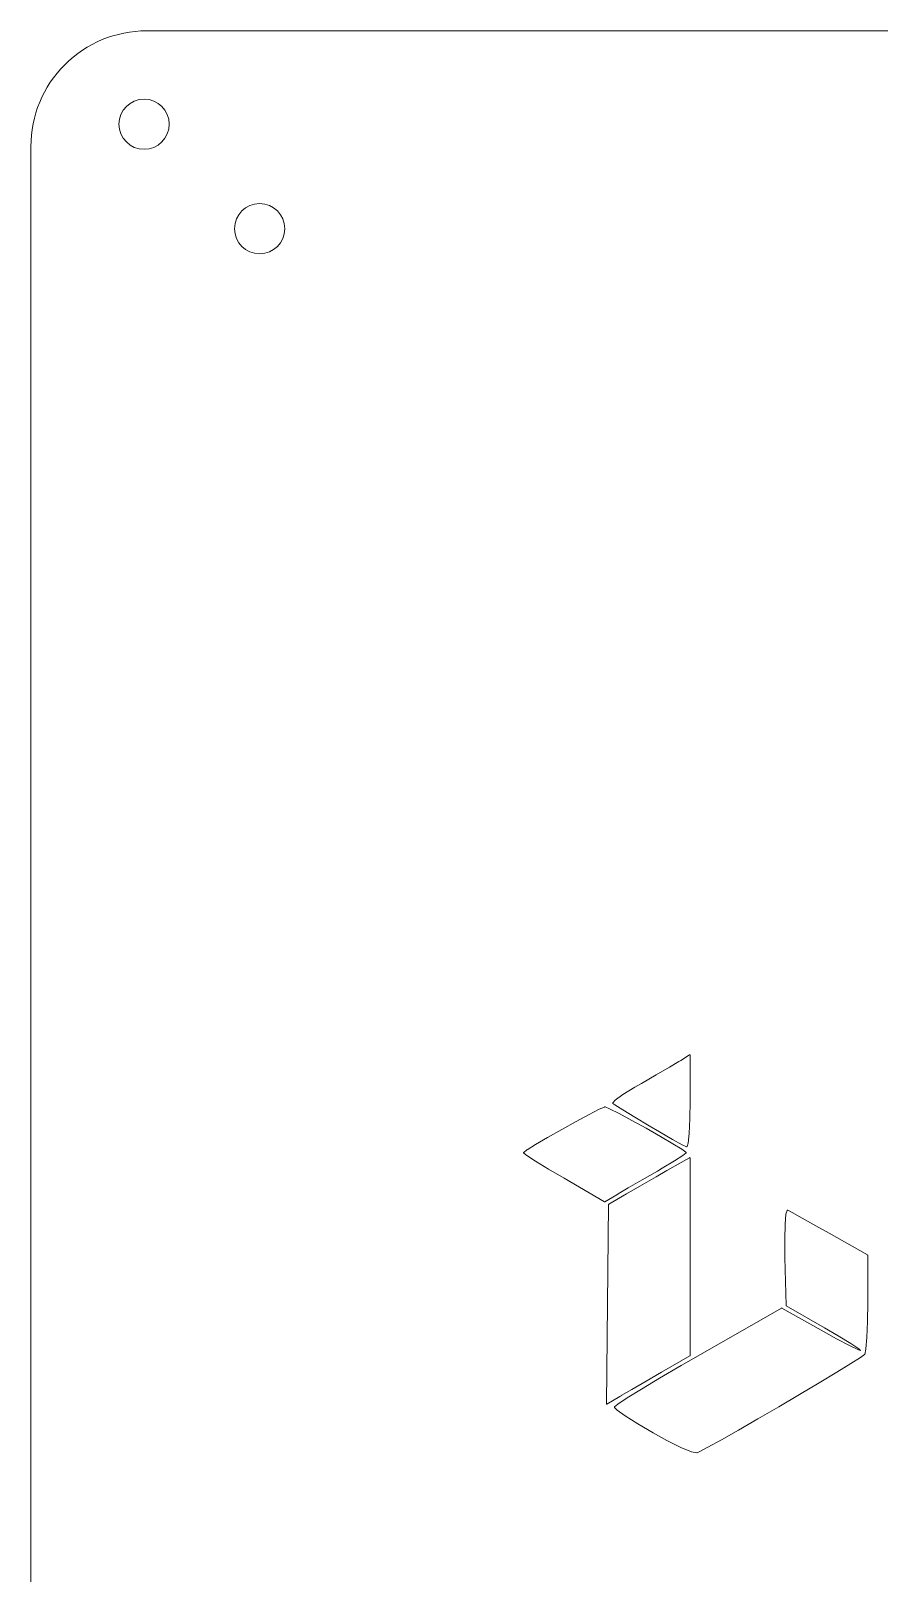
# Model space of a CAD drawing. Header units: millimetres. Extents: x 4 to 206, y 2 to 189.
# Drawn here: x 3.8 to 55.2, y 95.5 to 188.9 of the extents above; entities that cross this region are included whole.
import ezdxf

# ---------------------------------------------------------------- set-up
doc = ezdxf.new("R2010")
doc.units = ezdxf.units.MM
doc.layers.add('Cut', color=22, linetype='Continuous', lineweight=0, true_color=0xde3535)
doc.layers.add('Engraving', color=173, linetype='Continuous', lineweight=0, true_color=0x3866dc)

msp = doc.modelspace()

# ---------------------------------------------------------------- linework, layer by layer
at = {"layer": 'Cut', "lineweight": 0}
msp.add_lwpolyline([(202.362, 71.179), (168.951, 86.757, -0.291482), (164.909, 93.101), (164.909, 181.889, 0.414214), (157.909, 188.889), (154.37, 188.889), (118.46, 188.89), (48.582, 188.89), (12.88, 188.89), (10.823, 188.89, 0.414214), (3.823, 181.89), (3.823, 47.56, 0.414214), (10.823, 40.56), (87.955, 40.56, -0.109498), (90.913, 39.904), (170.481, 2.809, 0.414191), (179.783, 6.195), (205.748, 61.876, 0.414222)], format="xyb", close=True, dxfattribs=at)
for centre in [(10.675, 183.238), (17.665, 176.912)]:
    msp.add_circle(centre, 1.52, dxfattribs=at)
at = {"layer": 'Engraving', "linetype": 'Continuous'}
for p, q in [((41.665, 125.688), (42.464, 126.153)), ((42.464, 126.153), (43.031, 126.488)), ((43.031, 126.488), (43.146, 126.559)), ((43.146, 126.559), (43.683, 126.902)), ((43.683, 126.903), (43.687, 126.904)), ((43.683, 126.902), (43.683, 126.903)), ((43.683, 126.903), (43.683, 126.903)), ((43.687, 126.904), (43.687, 126.905)), ((43.687, 126.905), (43.687, 126.905)), ((43.687, 126.905), (43.692, 126.905)), ((43.692, 126.905), (43.696, 126.906)), ((43.692, 126.905), (43.692, 126.905)), ((43.696, 126.906), (43.696, 126.905)), ((43.696, 126.905), (43.696, 126.905)), ((43.696, 126.905), (43.7, 126.904)), ((43.7, 126.904), (43.704, 126.904)), ((43.704, 126.904), (43.704, 126.903)), ((43.704, 126.903), (43.704, 126.903)), ((43.704, 126.903), (43.708, 126.901)), ((43.708, 126.901), (43.708, 126.899)), ((43.708, 126.899), (43.708, 126.899)), ((43.708, 126.899), (43.708, 126.898)), ((43.708, 126.898), (43.713, 126.896)), ((43.713, 126.896), (43.713, 126.893)), ((43.713, 126.893), (43.713, 126.892)), ((43.713, 126.892), (43.713, 126.892)), ((43.713, 126.892), (43.713, 126.889)), ((43.713, 126.889), (43.713, 126.885)), ((43.713, 126.885), (43.713, 126.885)), ((43.713, 126.885), (43.713, 126.885)), ((43.713, 126.885), (43.713, 124.11)), ((40.366, 124.944), (40.763, 125.174)), ((40.763, 125.174), (41.665, 125.688)), ((40.763, 125.174), (40.763, 125.174)), ((40.763, 125.174), (40.763, 125.174)), ((39.176, 124.163), (39.646, 124.499)), ((39.646, 124.5), (40.361, 124.944)), ((39.646, 124.499), (39.646, 124.5)), ((39.646, 124.499), (39.646, 124.499)), ((40.361, 124.944), (40.366, 124.944)), ((40.366, 124.944), (40.366, 124.944)), ((36.82, 122.872), (37.611, 123.298)), ((37.611, 123.298), (38.212, 123.606)), ((37.611, 123.298), (37.611, 123.298)), ((37.611, 123.298), (37.611, 123.298)), ((38.212, 123.606), (38.216, 123.606)), ((38.216, 123.607), (38.533, 123.742)), ((38.216, 123.606), (38.216, 123.607)), ((38.533, 123.742), (38.538, 123.743)), ((38.538, 123.743), (38.542, 123.744)), ((38.542, 123.744), (38.554, 123.746)), ((38.554, 123.746), (38.559, 123.746)), ((38.559, 123.746), (38.563, 123.745)), ((38.559, 123.746), (38.559, 123.746)), ((38.559, 123.746), (38.559, 123.746)), ((38.563, 123.745), (38.563, 123.745)), ((38.563, 123.745), (38.567, 123.744)), ((38.567, 123.744), (38.838, 123.636)), ((38.838, 123.636), (38.842, 123.635)), ((38.842, 123.635), (38.842, 123.635)), ((38.842, 123.635), (39.413, 123.345)), ((39.033, 123.988), (39.037, 123.99)), ((39.033, 123.987), (39.033, 123.988)), ((39.033, 123.986), (39.033, 123.987)), ((39.033, 123.983), (39.033, 123.986)), ((39.033, 123.981), (39.033, 123.983)), ((39.033, 123.98), (39.033, 123.981)), ((39.033, 123.978), (39.033, 123.98)), ((39.033, 123.976), (39.033, 123.978)), ((39.033, 123.974), (39.033, 123.976)), ((39.033, 123.972), (39.033, 123.974)), ((39.033, 123.971), (39.033, 123.972)), ((39.033, 123.969), (39.033, 123.971)), ((39.037, 123.967), (39.033, 123.969)), ((39.037, 123.992), (39.172, 124.159)), ((39.037, 123.99), (39.037, 123.992)), ((39.037, 123.966), (39.037, 123.967)), ((39.037, 123.965), (39.037, 123.966)), ((39.037, 123.963), (39.037, 123.965)), ((39.041, 123.961), (39.037, 123.963)), ((39.164, 123.87), (39.041, 123.961)), ((39.168, 123.87), (39.164, 123.87)), ((39.164, 123.87), (39.164, 123.87)), ((39.634, 123.569), (39.168, 123.87)), ((39.172, 124.161), (39.176, 124.163)), ((39.172, 124.159), (39.172, 124.161)), ((39.413, 123.345), (39.413, 123.345)), ((39.413, 123.345), (39.413, 123.345)), ((39.413, 123.345), (40.184, 122.933)), ((39.638, 123.569), (39.634, 123.569)), ((40.361, 123.124), (39.638, 123.569)), ((39.638, 123.569), (39.638, 123.569)), ((43.713, 124.11), (43.7, 123.025)), ((43.713, 124.11), (43.713, 124.11)), ((43.713, 124.11), (43.713, 124.11)), ((35.093, 121.9), (35.948, 122.387)), ((35.948, 122.387), (36.82, 122.872)), ((35.948, 122.387), (35.948, 122.387)), ((35.948, 122.387), (35.948, 122.387)), ((36.82, 122.872), (36.82, 122.872)), ((36.82, 122.872), (36.82, 122.872)), ((40.184, 122.933), (40.184, 122.933)), ((40.184, 122.933), (40.184, 122.932)), ((40.184, 122.932), (41.051, 122.453)), ((41.246, 122.592), (40.361, 123.124)), ((40.361, 123.124), (40.361, 123.124)), ((40.361, 123.124), (40.361, 123.124)), ((41.051, 122.453), (41.051, 122.453)), ((41.051, 122.453), (41.051, 122.453)), ((41.051, 122.453), (41.914, 121.964)), ((41.855, 122.235), (41.246, 122.592)), ((41.246, 122.592), (41.246, 122.592)), ((41.246, 122.592), (41.246, 122.592)), ((43.7, 123.025), (43.662, 122.142)), ((43.7, 123.025), (43.7, 123.025)), ((43.7, 123.025), (43.7, 123.025)), ((33.845, 121.143), (34.361, 121.466)), ((34.361, 121.466), (35.093, 121.9)), ((34.361, 121.466), (34.361, 121.466)), ((34.361, 121.466), (34.361, 121.466)), ((35.093, 121.9), (35.093, 121.9)), ((35.093, 121.9), (35.093, 121.9)), ((42.651, 121.778), (41.855, 122.235)), ((41.855, 122.235), (41.855, 122.235)), ((41.855, 122.235), (41.855, 122.235)), ((41.914, 121.964), (41.914, 121.964)), ((41.914, 121.964), (41.914, 121.964)), ((41.914, 121.964), (42.667, 121.521)), ((42.655, 121.778), (42.651, 121.778)), ((43.235, 121.461), (42.655, 121.778)), ((42.655, 121.778), (42.655, 121.778)), ((42.667, 121.521), (42.667, 121.521)), ((42.667, 121.521), (42.672, 121.521)), ((42.672, 121.521), (43.218, 121.181)), ((43.235, 121.46), (43.235, 121.461)), ((43.235, 121.461), (43.235, 121.461)), ((43.505, 121.337), (43.235, 121.46)), ((43.603, 121.549), (43.535, 121.349)), ((43.662, 122.141), (43.603, 121.554)), ((43.603, 121.554), (43.603, 121.552)), ((43.603, 121.552), (43.603, 121.549)), ((43.662, 122.142), (43.662, 122.142)), ((43.662, 122.142), (43.662, 122.141)), ((33.642, 120.981), (33.646, 120.983)), ((33.642, 120.98), (33.642, 120.981)), ((33.642, 120.977), (33.642, 120.98)), ((33.642, 120.98), (33.642, 120.98)), ((33.642, 120.974), (33.642, 120.977)), ((33.642, 120.973), (33.642, 120.974)), ((33.642, 120.974), (33.642, 120.974)), ((33.642, 120.97), (33.642, 120.973)), ((33.642, 120.967), (33.642, 120.97)), ((33.642, 120.966), (33.642, 120.967)), ((33.642, 120.963), (33.642, 120.966)), ((33.642, 120.966), (33.642, 120.966)), ((33.642, 120.96), (33.642, 120.963)), ((33.642, 120.959), (33.642, 120.96)), ((33.646, 120.957), (33.642, 120.959)), ((33.642, 120.959), (33.642, 120.959)), ((33.646, 120.983), (33.646, 120.986)), ((33.646, 120.986), (33.65, 120.986)), ((33.646, 120.954), (33.646, 120.957)), ((33.65, 120.954), (33.646, 120.954)), ((33.65, 120.986), (33.841, 121.142)), ((33.65, 120.986), (33.65, 120.986)), ((33.65, 120.953), (33.65, 120.954)), ((33.836, 120.804), (33.65, 120.953)), ((33.841, 120.803), (33.836, 120.804)), ((33.841, 121.142), (33.845, 121.142)), ((34.361, 120.465), (33.841, 120.803)), ((33.841, 120.803), (33.841, 120.803)), ((33.845, 121.142), (33.845, 121.143)), ((34.361, 120.464), (34.361, 120.465)), ((34.361, 120.465), (34.361, 120.465)), ((35.14, 119.988), (34.361, 120.464)), ((42.761, 120.475), (42.029, 120.035)), ((42.308, 119.892), (43.683, 120.673)), ((43.273, 120.803), (42.761, 120.476)), ((42.761, 120.476), (42.761, 120.475)), ((42.761, 120.475), (42.761, 120.475)), ((43.218, 121.181), (43.222, 121.181)), ((43.222, 121.181), (43.222, 121.18)), ((43.222, 121.18), (43.463, 121.001)), ((43.277, 120.804), (43.273, 120.803)), ((43.467, 120.959), (43.277, 120.804)), ((43.277, 120.804), (43.277, 120.804)), ((43.463, 121.001), (43.463, 120.999)), ((43.463, 120.999), (43.467, 120.998)), ((43.467, 120.998), (43.467, 120.997)), ((43.467, 120.997), (43.467, 120.996)), ((43.467, 120.996), (43.467, 120.993)), ((43.467, 120.993), (43.471, 120.992)), ((43.471, 120.96), (43.467, 120.959)), ((43.471, 120.992), (43.476, 120.983)), ((43.476, 120.969), (43.471, 120.966)), ((43.471, 120.966), (43.471, 120.964)), ((43.471, 120.964), (43.471, 120.963)), ((43.471, 120.963), (43.471, 120.962)), ((43.471, 120.962), (43.471, 120.96)), ((43.476, 120.983), (43.476, 120.981)), ((43.476, 120.981), (43.476, 120.978)), ((43.476, 120.978), (43.476, 120.977)), ((43.476, 120.977), (43.476, 120.976)), ((43.476, 120.976), (43.476, 120.974)), ((43.476, 120.974), (43.476, 120.971)), ((43.476, 120.971), (43.476, 120.97)), ((43.476, 120.97), (43.476, 120.969)), ((43.51, 121.336), (43.505, 121.337)), ((43.51, 121.335), (43.51, 121.336)), ((43.514, 121.335), (43.51, 121.335)), ((43.518, 121.335), (43.514, 121.335)), ((43.514, 121.335), (43.514, 121.335)), ((43.514, 121.335), (43.514, 121.335)), ((43.522, 121.337), (43.518, 121.336)), ((43.518, 121.336), (43.518, 121.336)), ((43.518, 121.336), (43.518, 121.335)), ((43.526, 121.338), (43.522, 121.337)), ((43.531, 121.343), (43.526, 121.341)), ((43.526, 121.341), (43.526, 121.339)), ((43.526, 121.339), (43.526, 121.339)), ((43.526, 121.339), (43.526, 121.338)), ((43.535, 121.349), (43.531, 121.347)), ((43.531, 121.347), (43.531, 121.344)), ((43.531, 121.344), (43.531, 121.343)), ((43.531, 121.343), (43.531, 121.343)), ((43.683, 120.673), (43.687, 120.674)), ((43.687, 120.674), (43.692, 120.676)), ((43.692, 120.676), (43.692, 120.676)), ((43.692, 120.676), (43.692, 120.676)), ((43.692, 120.676), (43.692, 120.676)), ((43.692, 120.676), (43.696, 120.676)), ((43.696, 120.676), (43.696, 120.676)), ((43.696, 120.676), (43.696, 120.676)), ((43.696, 120.676), (43.7, 120.674)), ((43.7, 120.674), (43.704, 120.673)), ((43.704, 120.673), (43.704, 120.673)), ((43.704, 120.673), (43.704, 120.673)), ((43.704, 120.673), (43.708, 120.671)), ((43.708, 120.671), (43.708, 120.669)), ((43.708, 120.669), (43.708, 120.669)), ((43.708, 120.669), (43.708, 120.669)), ((43.708, 120.669), (43.713, 120.666)), ((43.713, 120.666), (43.713, 120.662)), ((43.713, 120.662), (43.713, 120.662)), ((43.713, 120.662), (43.713, 120.662)), ((43.713, 120.662), (43.713, 120.659)), ((43.713, 120.659), (43.713, 120.655)), ((43.713, 120.655), (43.713, 108.698)), ((36.088, 119.424), (35.14, 119.988)), ((35.14, 119.988), (35.14, 119.988)), ((35.14, 119.988), (35.14, 119.988)), ((40.679, 118.959), (41.656, 119.52)), ((41.732, 119.864), (40.823, 119.336)), ((41.656, 119.52), (42.308, 119.892)), ((41.656, 119.52), (41.656, 119.52)), ((41.656, 119.52), (41.656, 119.52)), ((42.029, 120.034), (41.732, 119.864)), ((41.732, 119.864), (41.732, 119.864)), ((41.732, 119.864), (41.732, 119.864)), ((42.029, 120.035), (42.029, 120.035)), ((42.029, 120.035), (42.029, 120.034)), ((42.308, 119.892), (42.308, 119.892)), ((42.308, 119.892), (42.308, 119.892)), ((38.529, 117.997), (36.088, 119.424)), ((36.088, 119.424), (36.088, 119.424)), ((36.088, 119.424), (36.088, 119.424)), ((39.976, 118.845), (39.358, 118.481)), ((39.862, 118.485), (40.679, 118.959)), ((40.823, 119.336), (39.976, 118.845)), ((40.679, 118.959), (40.679, 118.959)), ((40.679, 118.959), (40.679, 118.959)), ((40.823, 119.336), (40.823, 119.336)), ((38.533, 117.995), (38.529, 117.997)), ((38.529, 117.997), (38.529, 117.997)), ((38.529, 117.997), (38.529, 117.997)), ((38.533, 117.994), (38.533, 117.995)), ((38.538, 117.994), (38.533, 117.994)), ((38.533, 117.994), (38.533, 117.994)), ((38.533, 117.994), (38.533, 117.994)), ((38.542, 117.994), (38.538, 117.994)), ((38.546, 117.995), (38.542, 117.994)), ((38.542, 117.994), (38.542, 117.994)), ((38.542, 117.994), (38.542, 117.994)), ((38.55, 117.997), (38.546, 117.995)), ((39.274, 118.432), (38.55, 117.997)), ((38.55, 117.997), (38.55, 117.997)), ((38.55, 117.997), (38.55, 117.997)), ((38.648, 105.768), (38.775, 117.84)), ((38.775, 117.844), (38.779, 117.847)), ((38.775, 117.84), (38.775, 117.844)), ((38.779, 117.853), (38.779, 117.854)), ((38.779, 117.854), (38.783, 117.854)), ((38.779, 117.851), (38.779, 117.853)), ((38.779, 117.847), (38.779, 117.851)), ((38.779, 117.847), (38.779, 117.847)), ((38.779, 117.847), (38.779, 117.847)), ((38.783, 117.856), (38.787, 117.858)), ((38.783, 117.854), (38.783, 117.856)), ((38.787, 117.858), (39.862, 118.485)), ((39.358, 118.481), (39.274, 118.432)), ((39.862, 118.485), (39.862, 118.485)), ((39.862, 118.485), (39.862, 118.485)), ((49.468, 116.651), (49.514, 117.257)), ((49.514, 117.262), (49.586, 117.485)), ((49.514, 117.259), (49.514, 117.262)), ((49.514, 117.257), (49.514, 117.259)), ((49.586, 117.491), (49.586, 117.492)), ((49.586, 117.492), (49.59, 117.492)), ((49.586, 117.489), (49.586, 117.491)), ((49.586, 117.486), (49.586, 117.489)), ((49.586, 117.485), (49.586, 117.486)), ((49.586, 117.486), (49.586, 117.486)), ((49.59, 117.494), (49.594, 117.497)), ((49.59, 117.492), (49.59, 117.494)), ((49.594, 117.497), (49.599, 117.498)), ((49.594, 117.497), (49.594, 117.497)), ((49.594, 117.497), (49.594, 117.497)), ((49.599, 117.499), (49.599, 117.5)), ((49.599, 117.5), (49.603, 117.5)), ((49.599, 117.498), (49.599, 117.499)), ((49.599, 117.499), (49.599, 117.499)), ((49.603, 117.5), (49.607, 117.5)), ((49.607, 117.5), (49.607, 117.5)), ((49.607, 117.5), (49.616, 117.498)), ((49.607, 117.5), (49.607, 117.5)), ((49.616, 117.498), (49.616, 117.497)), ((49.616, 117.497), (49.62, 117.496)), ((49.62, 117.496), (49.899, 117.351)), ((49.899, 117.351), (49.899, 117.351)), ((49.899, 117.351), (49.899, 117.351)), ((49.899, 117.351), (50.496, 117.021)), ((50.496, 117.021), (50.5, 117.021)), ((50.5, 117.021), (50.5, 117.021)), ((50.5, 117.021), (51.325, 116.558)), ((49.446, 115.749), (49.468, 116.65)), ((49.468, 116.65), (49.468, 116.651)), ((49.468, 116.65), (49.468, 116.65)), ((51.325, 116.558), (51.325, 116.557)), ((51.325, 116.557), (51.325, 116.557)), ((51.325, 116.557), (52.138, 116.1)), ((52.138, 116.1), (52.138, 116.1)), ((52.138, 116.1), (52.138, 116.1)), ((52.138, 116.1), (54.452, 114.786)), ((49.446, 115.748), (49.446, 115.749)), ((49.446, 115.749), (49.446, 115.749)), ((49.455, 114.641), (49.446, 115.748)), ((49.455, 114.64), (49.455, 114.641)), ((49.523, 111.721), (49.455, 114.64)), ((49.455, 114.64), (49.455, 114.64)), ((54.452, 114.786), (54.452, 114.786)), ((54.452, 114.786), (54.452, 114.786)), ((54.452, 114.786), (54.456, 114.784)), ((54.456, 114.784), (54.456, 114.782)), ((54.456, 114.782), (54.456, 114.782)), ((54.456, 114.782), (54.456, 114.782)), ((54.456, 114.782), (54.461, 114.779)), ((54.461, 114.779), (54.461, 114.775)), ((54.461, 114.775), (54.461, 114.775)), ((54.461, 114.775), (54.461, 114.775)), ((54.461, 114.775), (54.461, 114.772)), ((54.461, 114.772), (54.461, 114.768)), ((54.461, 114.768), (54.461, 114.768)), ((54.461, 114.768), (54.461, 114.768)), ((54.461, 114.768), (54.461, 111.902)), ((44.195, 108.683), (49.247, 111.572)), ((49.247, 111.572), (49.252, 111.573)), ((49.252, 111.573), (49.256, 111.575)), ((49.256, 111.575), (49.256, 111.575)), ((49.256, 111.575), (49.256, 111.575)), ((49.256, 111.575), (49.256, 111.575)), ((49.256, 111.575), (49.26, 111.575)), ((49.26, 111.575), (49.26, 111.575)), ((49.26, 111.575), (49.26, 111.575)), ((49.26, 111.575), (49.264, 111.573)), ((49.264, 111.573), (49.269, 111.572)), ((49.269, 111.572), (51.638, 110.231)), ((49.523, 111.718), (49.523, 111.721)), ((49.527, 111.715), (49.523, 111.718)), ((49.527, 111.714), (49.527, 111.715)), ((49.527, 111.715), (49.527, 111.715)), ((49.527, 111.712), (49.527, 111.714)), ((49.527, 111.708), (49.527, 111.712)), ((49.531, 111.708), (49.527, 111.708)), ((49.531, 111.706), (49.531, 111.708)), ((49.531, 111.708), (49.531, 111.708)), ((49.535, 111.704), (49.531, 111.706)), ((51.854, 110.373), (49.535, 111.704)), ((54.461, 111.902), (54.444, 110.763)), ((54.461, 111.902), (54.461, 111.902)), ((54.461, 111.902), (54.461, 111.902)), ((51.638, 110.231), (52.582, 109.708)), ((52.683, 109.89), (51.854, 110.373)), ((54.444, 110.763), (54.406, 109.792)), ((54.444, 110.763), (54.444, 110.763)), ((54.444, 110.763), (54.444, 110.763)), ((52.582, 109.708), (53.365, 109.297)), ((53.432, 109.427), (52.683, 109.89)), ((53.365, 109.297), (53.902, 109.044)), ((53.923, 109.098), (53.432, 109.427)), ((54.406, 109.791), (54.346, 109.092)), ((54.406, 109.792), (54.406, 109.792)), ((54.406, 109.792), (54.406, 109.791)), ((43.704, 108.68), (41.974, 107.683)), ((43.171, 108.091), (44.195, 108.683)), ((43.708, 108.684), (43.704, 108.681)), ((43.704, 108.681), (43.704, 108.68)), ((43.713, 108.689), (43.708, 108.685)), ((43.708, 108.685), (43.708, 108.685)), ((43.708, 108.685), (43.708, 108.684)), ((43.713, 108.698), (43.713, 108.695)), ((43.713, 108.695), (43.713, 108.691)), ((43.713, 108.691), (43.713, 108.691)), ((43.713, 108.691), (43.713, 108.691)), ((43.713, 108.691), (43.713, 108.689)), ((44.195, 108.683), (44.195, 108.683)), ((44.195, 108.683), (44.195, 108.683)), ((54.033, 108.578), (53.449, 108.207)), ((53.902, 109.044), (54.016, 109.01)), ((54.016, 109.01), (53.923, 109.098)), ((54.27, 108.754), (54.033, 108.579)), ((54.033, 108.579), (54.033, 108.579)), ((54.033, 108.579), (54.033, 108.578)), ((54.275, 108.757), (54.27, 108.755)), ((54.27, 108.755), (54.27, 108.755)), ((54.27, 108.755), (54.27, 108.754)), ((54.279, 108.763), (54.275, 108.76)), ((54.275, 108.76), (54.275, 108.76)), ((54.275, 108.76), (54.275, 108.76)), ((54.275, 108.76), (54.275, 108.757)), ((54.346, 109.089), (54.279, 108.767)), ((54.279, 108.767), (54.279, 108.767)), ((54.279, 108.767), (54.279, 108.766)), ((54.279, 108.766), (54.279, 108.763)), ((54.346, 109.092), (54.346, 109.091)), ((54.346, 109.091), (54.346, 109.089)), ((41.974, 107.683), (41.051, 107.149)), ((41.872, 107.33), (43.171, 108.091)), ((41.974, 107.683), (41.974, 107.683)), ((43.171, 108.091), (43.171, 108.091)), ((43.171, 108.091), (43.171, 108.091)), ((52.59, 107.682), (51.528, 107.043)), ((53.449, 108.207), (52.59, 107.682)), ((52.59, 107.682), (52.59, 107.682)), ((52.59, 107.682), (52.59, 107.682)), ((53.449, 108.207), (53.449, 108.207)), ((53.449, 108.207), (53.449, 108.207)), ((40.188, 106.645), (39.545, 106.267)), ((39.9, 106.128), (40.763, 106.663)), ((41.051, 107.149), (40.188, 106.645)), ((40.188, 106.645), (40.188, 106.645)), ((40.763, 106.664), (41.872, 107.33)), ((40.763, 106.663), (40.763, 106.664)), ((40.763, 106.663), (40.763, 106.663)), ((41.872, 107.33), (41.872, 107.33)), ((41.872, 107.33), (41.872, 107.33)), ((51.528, 107.043), (50.331, 106.333)), ((51.528, 107.043), (51.528, 107.043)), ((51.528, 107.043), (51.528, 107.043)), ((38.648, 105.767), (38.648, 105.768)), ((38.648, 105.763), (38.648, 105.767)), ((38.648, 105.767), (38.648, 105.767)), ((38.648, 105.76), (38.648, 105.763)), ((38.652, 105.757), (38.648, 105.76)), ((38.648, 105.76), (38.648, 105.76)), ((38.648, 105.76), (38.648, 105.76)), ((38.652, 105.754), (38.652, 105.757)), ((38.652, 105.753), (38.652, 105.754)), ((38.652, 105.754), (38.652, 105.754)), ((38.656, 105.751), (38.652, 105.753)), ((38.66, 105.749), (38.656, 105.751)), ((38.66, 105.748), (38.66, 105.749)), ((38.66, 105.749), (38.66, 105.749)), ((38.66, 105.749), (38.66, 105.749)), ((38.664, 105.747), (38.66, 105.748)), ((38.669, 105.747), (38.664, 105.747)), ((38.664, 105.747), (38.664, 105.747)), ((38.664, 105.747), (38.664, 105.747)), ((38.673, 105.747), (38.669, 105.747)), ((38.677, 105.748), (38.673, 105.747)), ((38.673, 105.747), (38.673, 105.747)), ((38.673, 105.747), (38.673, 105.747)), ((38.681, 105.749), (38.677, 105.748)), ((39.46, 106.217), (38.681, 105.749)), ((38.681, 105.749), (38.681, 105.749)), ((38.681, 105.749), (38.681, 105.749)), ((39.134, 105.578), (39.138, 105.58)), ((39.134, 105.575), (39.134, 105.578)), ((39.134, 105.574), (39.134, 105.575)), ((39.134, 105.573), (39.134, 105.574)), ((39.134, 105.57), (39.134, 105.573)), ((39.134, 105.568), (39.134, 105.57)), ((39.134, 105.567), (39.134, 105.568)), ((39.134, 105.565), (39.134, 105.567)), ((39.134, 105.563), (39.134, 105.565)), ((39.134, 105.561), (39.134, 105.563)), ((39.138, 105.56), (39.134, 105.561)), ((39.138, 105.584), (39.143, 105.585)), ((39.138, 105.582), (39.138, 105.584)), ((39.138, 105.581), (39.138, 105.582)), ((39.138, 105.58), (39.138, 105.581)), ((39.138, 105.559), (39.138, 105.56)), ((39.138, 105.557), (39.138, 105.559)), ((39.138, 105.555), (39.138, 105.557)), ((39.291, 105.396), (39.138, 105.555)), ((39.143, 105.585), (39.342, 105.756)), ((39.342, 105.758), (39.9, 106.128)), ((39.342, 105.757), (39.342, 105.758)), ((39.342, 105.756), (39.342, 105.757)), ((39.545, 106.266), (39.46, 106.217)), ((39.46, 106.217), (39.46, 106.217)), ((39.545, 106.267), (39.545, 106.266)), ((39.9, 106.128), (39.9, 106.128)), ((39.9, 106.128), (39.9, 106.128)), ((49.074, 105.592), (47.817, 104.861)), ((50.331, 106.333), (49.074, 105.592)), ((49.074, 105.592), (49.074, 105.592)), ((49.074, 105.592), (49.074, 105.592)), ((50.331, 106.333), (50.331, 106.333)), ((50.331, 106.333), (50.331, 106.333)), ((39.291, 105.395), (39.291, 105.396)), ((39.295, 105.393), (39.291, 105.395)), ((39.786, 105.043), (39.295, 105.393)), ((39.79, 105.043), (39.786, 105.043)), ((39.786, 105.043), (39.786, 105.043)), ((40.543, 104.566), (39.79, 105.043)), ((47.817, 104.861), (46.641, 104.181)), ((47.817, 104.861), (47.817, 104.861)), ((47.817, 104.861), (47.817, 104.861)), ((41.474, 104.018), (40.543, 104.566)), ((40.543, 104.566), (40.543, 104.566)), ((40.543, 104.566), (40.543, 104.566)), ((42.304, 103.562), (41.474, 104.018)), ((41.474, 104.018), (41.474, 104.018)), ((41.474, 104.018), (41.474, 104.018)), ((46.641, 104.181), (45.608, 103.595)), ((46.641, 104.181), (46.641, 104.181)), ((46.641, 104.181), (46.641, 104.181)), ((43.158, 103.138), (42.304, 103.562)), ((42.304, 103.562), (42.304, 103.562)), ((42.304, 103.562), (42.304, 103.562)), ((43.158, 103.137), (43.158, 103.138)), ((43.158, 103.138), (43.158, 103.138)), ((43.793, 102.87), (43.158, 103.137)), ((43.797, 102.869), (43.793, 102.87)), ((43.793, 102.87), (43.793, 102.87)), ((44.119, 102.803), (43.797, 102.869)), ((44.123, 102.803), (44.119, 102.803)), ((44.119, 102.803), (44.119, 102.803)), ((44.127, 102.803), (44.123, 102.803)), ((44.123, 102.803), (44.123, 102.803)), ((44.132, 102.804), (44.127, 102.804)), ((44.127, 102.804), (44.127, 102.803)), ((44.263, 102.864), (44.132, 102.804)), ((44.792, 103.142), (44.263, 102.864)), ((44.263, 102.864), (44.263, 102.864)), ((44.263, 102.864), (44.263, 102.864)), ((45.608, 103.595), (44.792, 103.142)), ((44.792, 103.142), (44.792, 103.142)), ((44.792, 103.142), (44.792, 103.142)), ((45.608, 103.595), (45.608, 103.595)), ((45.608, 103.595), (45.608, 103.595))]:
    msp.add_line(p, q, dxfattribs=at)

doc.saveas('drawing.dxf')
